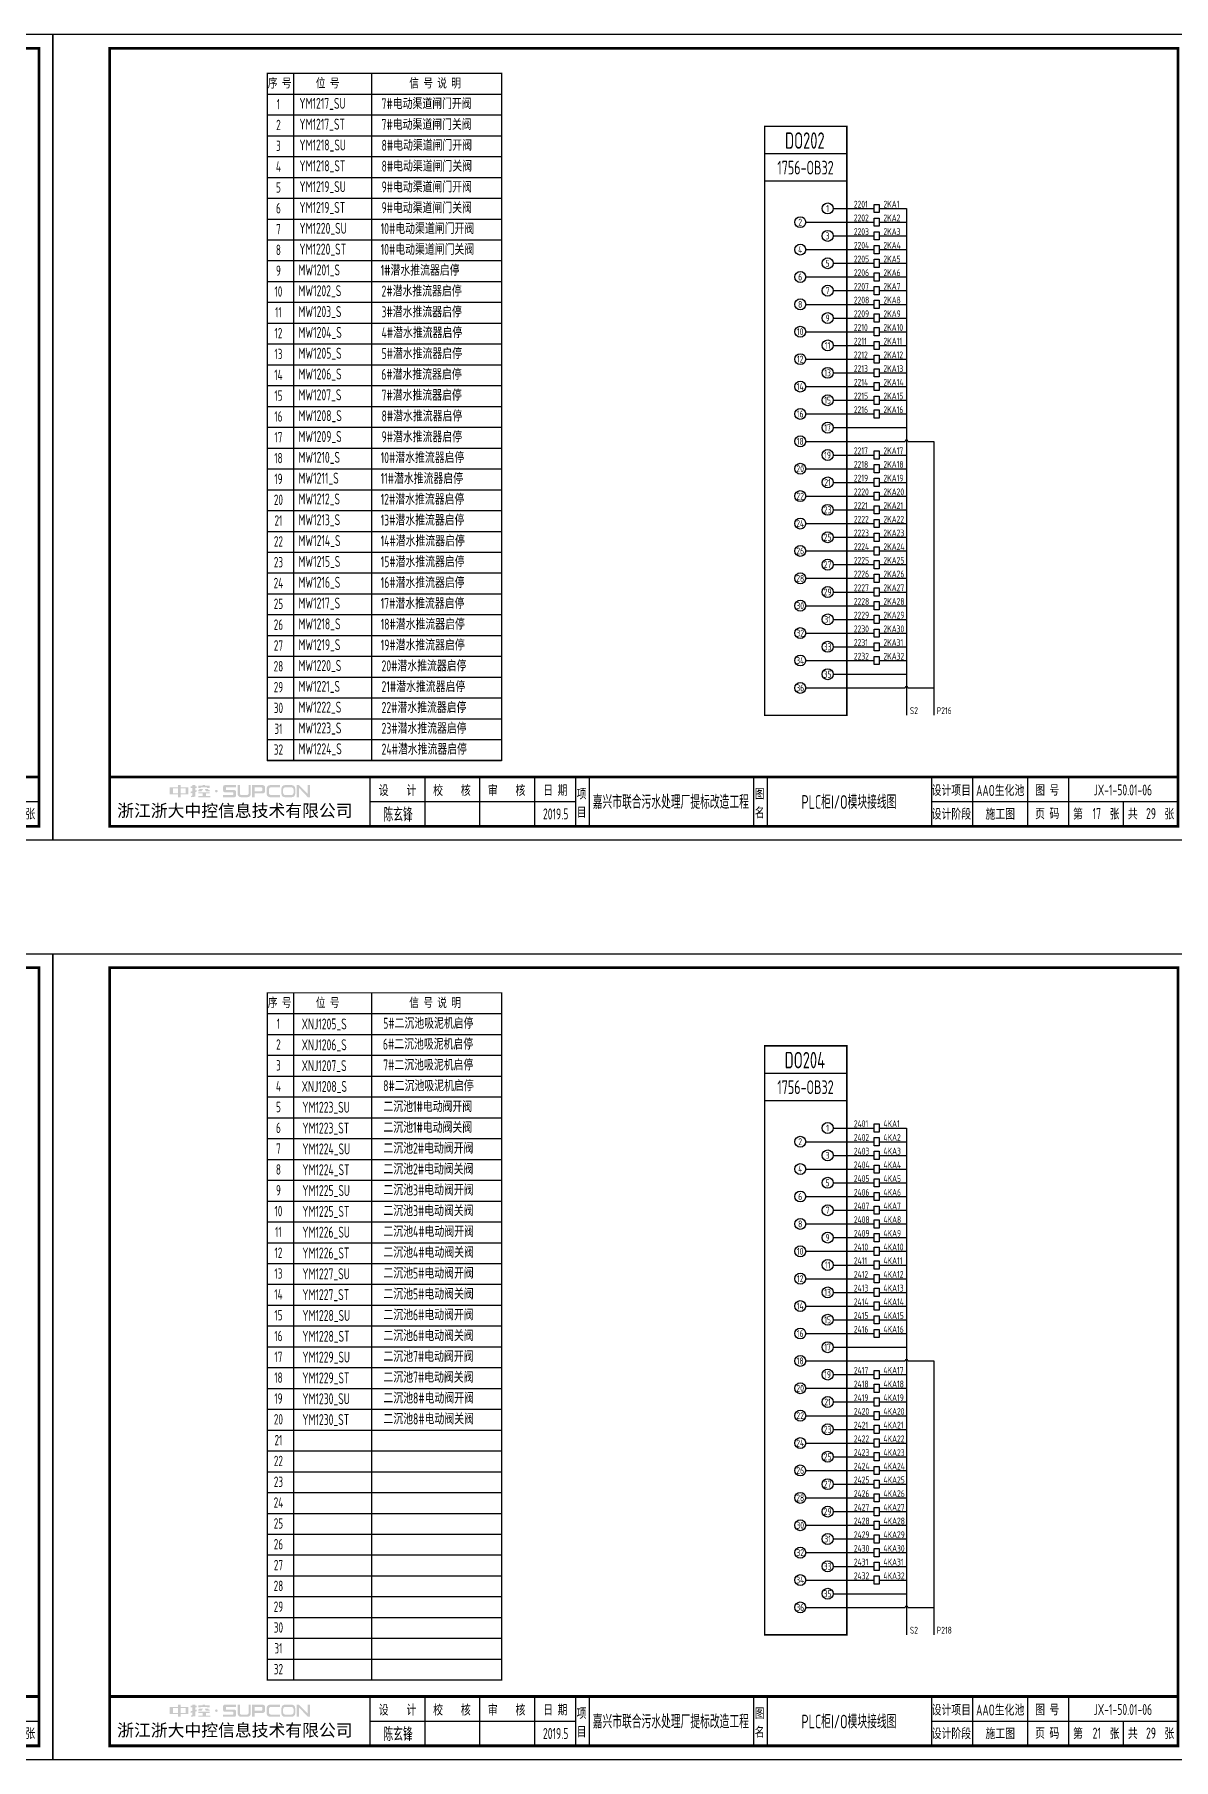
# Model space of a CAD drawing. Header units: millimetres. Extents: x 30557 to 235556, y -116603 to -73383.
# Drawn here: x 47122 to 51280, y -90377 to -84080 of the extents above; entities that cross this region are included whole.
import ezdxf
from ezdxf.enums import TextEntityAlignment as Align

# ---------------------------------------------------------------- set-up
doc = ezdxf.new("R2010")
doc.units = ezdxf.units.MM
doc.layers.add('1', color=3, linetype='Continuous')
doc.layers.add('_Drawing', color=7, linetype='Continuous', lineweight=25)
doc.styles.add('supcon', font='sceie.shx', dxfattribs={"width": 0.75, "height": 40, "bigfont": 'sceic.shx'})
doc.styles.add('Title', font='', dxfattribs={"height": 45})
doc.styles.get('Title').set_extended_font_data('SimHei')

# ---------------------------------------------------------------- blocks, each defined once
blk = doc.blocks.new('中控·SUPCON')
at = {"linetype": 'Continuous'}
h = blk.add_hatch(color=2, dxfattribs=at)
h.dxf.hatch_style = 1
h.paths.add_polyline_path([(34, 33), (20, 33), (20, 37), (15, 37), (15, 36), (15, 33), (0, 33), (0, 20), (13, 20), (15, 20), (15, 15), (20, 15), (20, 20), (22, 20), (34, 20)])
h.paths.add_polyline_path([(20, 30), (20, 31), (29, 31), (29, 22), (20, 22)], flags=16)
h.paths.add_polyline_path([(15, 30), (15, 22), (6, 22), (6, 31), (15, 31)], flags=16)
h.paths.add_polyline_path([(47, 32), (49, 32), (49, 35), (47, 35), (47, 37), (41, 37), (41, 35), (38, 35), (38, 32), (41, 32), (41, 25.8), (38, 25), (38, 22), (41, 22.8), (41, 18.3), (39, 17), (39, 15), (47, 16), (47, 24.5), (49, 25), (49, 28), (47, 27.5)])
h.paths.add_polyline_path([(61, 30), (55, 30), (52, 28), (52, 26), (58, 26)])
h.paths.add_polyline_path([(73, 28), (71, 28), (70, 30), (64, 30), (66, 26), (73, 26)])
h.paths.add_polyline_path([(73, 36), (64.6, 36), (64.6, 37), (60.4, 37), (60.4, 36), (52, 36), (52, 32), (56.8, 32), (56.8, 33.1), (68.2, 33.1), (68.2, 32), (73, 32)])
h.paths.add_polyline_path([(66, 22), (73, 22), (73, 24), (52, 24), (52, 22), (60, 22), (60, 17), (52, 17), (52, 15), (74, 15), (74, 17), (66, 17)])
h.paths.add_polyline_path([(82.7, 26.1, 1), (87.6, 26.1, 1)])
h.paths.add_polyline_path([(118, 28), (103.5, 28, -0.414214), (102.5, 29), (102.5, 32, -0.414214), (103.5, 33), (121, 33), (121, 37), (100.5, 37, 0.414214), (97.5, 34), (97.5, 27, 0.414214), (100.5, 24), (115, 24, -0.414214), (116, 23), (116, 20, -0.414214), (115, 19), (97.5, 19), (97.5, 15), (118, 15, 0.414214), (121, 18), (121, 25, 0.414214)])
h.paths.add_polyline_path([(128, 37), (124, 37), (124, 36), (124, 21, 0.414214), (130, 15), (142, 15, 0.414214), (148, 21), (148, 37), (144, 37), (144, 22, -0.414214), (141, 19), (131, 19, -0.414214), (128, 22)])
h.paths.add_polyline_path([(174, 26), (174, 33, 0.414214), (170, 37), (150, 37), (150, 36), (150, 15), (155, 15), (155, 22), (170, 22, 0.414214)])
h.paths.add_polyline_path([(167, 26), (155, 26), (155, 33), (167, 33, -0.414214), (169, 31), (169, 28, -0.414214)], flags=16)
h.paths.add_polyline_path([(201, 19), (185, 19, -0.414214), (181, 23), (181, 29, -0.414214), (185, 33), (201, 33), (201, 37), (183, 37, 0.414214), (177, 31), (177, 21, 0.414214), (183, 15), (201, 15)])
h.paths.add_polyline_path([(229, 21), (229, 31, 0.414214), (223, 37), (210, 37, 0.414214), (204, 31), (204, 21, 0.414214), (210, 15), (223, 15, 0.414214)])
h.paths.add_polyline_path([(207, 23), (207, 29, -0.414214), (211, 33), (222, 33, -0.414214), (226, 29), (226, 23, -0.414214), (222, 19), (211, 19, -0.414214)], flags=16)
h.paths.add_polyline_path([(236, 32.1), (252, 15), (256, 15), (256, 37), (252, 37), (252, 21), (236, 37), (232, 37), (232, 36), (232, 15), (236, 15)])
h = blk.add_hatch(color=2, dxfattribs=at)
h.dxf.hatch_style = 1
h.paths.add_polyline_path([(34, 33), (20, 33), (20, 37), (15, 37), (15, 36), (15, 33), (0, 33), (0, 20), (13, 20), (15, 20), (15, 15), (20, 15), (20, 20), (22, 20), (34, 20)])
h.paths.add_polyline_path([(20, 30), (20, 31), (29, 31), (29, 22), (20, 22)], flags=16)
h.paths.add_polyline_path([(15, 30), (15, 22), (6, 22), (6, 31), (15, 31)], flags=16)
h.paths.add_polyline_path([(47, 32), (49, 32), (49, 35), (47, 35), (47, 37), (41, 37), (41, 35), (38, 35), (38, 32), (41, 32), (41, 25.8), (38, 25), (38, 22), (41, 22.8), (41, 18.3), (39, 17), (39, 15), (47, 16), (47, 24.5), (49, 25), (49, 28), (47, 27.5)])
h.paths.add_polyline_path([(61, 30), (55, 30), (52, 28), (52, 26), (58, 26)])
h.paths.add_polyline_path([(73, 28), (71, 28), (70, 30), (64, 30), (66, 26), (73, 26)])
h.paths.add_polyline_path([(73, 36), (64.6, 36), (64.6, 37), (60.4, 37), (60.4, 36), (52, 36), (52, 32), (56.8, 32), (56.8, 33.1), (68.2, 33.1), (68.2, 32), (73, 32)])
h.paths.add_polyline_path([(66, 22), (73, 22), (73, 24), (52, 24), (52, 22), (60, 22), (60, 17), (52, 17), (52, 15), (74, 15), (74, 17), (66, 17)])
h.paths.add_polyline_path([(82.7, 26.1, 1), (87.6, 26.1, 1)])
h.paths.add_polyline_path([(118, 28), (103.5, 28, -0.414214), (102.5, 29), (102.5, 32, -0.414214), (103.5, 33), (121, 33), (121, 37), (100.5, 37, 0.414214), (97.5, 34), (97.5, 27, 0.414214), (100.5, 24), (115, 24, -0.414214), (116, 23), (116, 20, -0.414214), (115, 19), (97.5, 19), (97.5, 15), (118, 15, 0.414214), (121, 18), (121, 25, 0.414214)])
h.paths.add_polyline_path([(128, 37), (124, 37), (124, 36), (124, 21, 0.414214), (130, 15), (142, 15, 0.414214), (148, 21), (148, 37), (144, 37), (144, 22, -0.414214), (141, 19), (131, 19, -0.414214), (128, 22)])
h.paths.add_polyline_path([(174, 26), (174, 33, 0.414214), (170, 37), (150, 37), (150, 36), (150, 15), (155, 15), (155, 22), (170, 22, 0.414214)])
h.paths.add_polyline_path([(167, 26), (155, 26), (155, 33), (167, 33, -0.414214), (169, 31), (169, 28, -0.414214)], flags=16)
h.paths.add_polyline_path([(201, 19), (185, 19, -0.414214), (181, 23), (181, 29, -0.414214), (185, 33), (201, 33), (201, 37), (183, 37, 0.414214), (177, 31), (177, 21, 0.414214), (183, 15), (201, 15)])
h.paths.add_polyline_path([(229, 21), (229, 31, 0.414214), (223, 37), (210, 37, 0.414214), (204, 31), (204, 21, 0.414214), (210, 15), (223, 15, 0.414214)])
h.paths.add_polyline_path([(207, 23), (207, 29, -0.414214), (211, 33), (222, 33, -0.414214), (226, 29), (226, 23, -0.414214), (222, 19), (211, 19, -0.414214)], flags=16)
h.paths.add_polyline_path([(236, 32.1), (252, 15), (256, 15), (256, 37), (252, 37), (252, 21), (236, 37), (232, 37), (232, 36), (232, 15), (236, 15)])
h = blk.add_hatch(color=2, dxfattribs=at)
h.dxf.hatch_style = 1
h.paths.add_polyline_path([(34, 33), (20, 33), (20, 37), (15, 37), (15, 36), (15, 33), (0, 33), (0, 20), (13, 20), (15, 20), (15, 15), (20, 15), (20, 20), (22, 20), (34, 20)])
h.paths.add_polyline_path([(20, 30), (20, 31), (29, 31), (29, 22), (20, 22)], flags=16)
h.paths.add_polyline_path([(15, 30), (15, 22), (6, 22), (6, 31), (15, 31)], flags=16)
h.paths.add_polyline_path([(47, 32), (49, 32), (49, 35), (47, 35), (47, 37), (41, 37), (41, 35), (38, 35), (38, 32), (41, 32), (41, 25.8), (38, 25), (38, 22), (41, 22.8), (41, 18.3), (39, 17), (39, 15), (47, 16), (47, 24.5), (49, 25), (49, 28), (47, 27.5)])
h.paths.add_polyline_path([(61, 30), (55, 30), (52, 28), (52, 26), (58, 26)])
h.paths.add_polyline_path([(73, 28), (71, 28), (70, 30), (64, 30), (66, 26), (73, 26)])
h.paths.add_polyline_path([(73, 36), (64.6, 36), (64.6, 37), (60.4, 37), (60.4, 36), (52, 36), (52, 32), (56.8, 32), (56.8, 33.1), (68.2, 33.1), (68.2, 32), (73, 32)])
h.paths.add_polyline_path([(66, 22), (73, 22), (73, 24), (52, 24), (52, 22), (60, 22), (60, 17), (52, 17), (52, 15), (74, 15), (74, 17), (66, 17)])
h.paths.add_polyline_path([(82.7, 26.1, 1), (87.6, 26.1, 1)])
h.paths.add_polyline_path([(118, 28), (103.5, 28, -0.414214), (102.5, 29), (102.5, 32, -0.414214), (103.5, 33), (121, 33), (121, 37), (100.5, 37, 0.414214), (97.5, 34), (97.5, 27, 0.414214), (100.5, 24), (115, 24, -0.414214), (116, 23), (116, 20, -0.414214), (115, 19), (97.5, 19), (97.5, 15), (118, 15, 0.414214), (121, 18), (121, 25, 0.414214)])
h.paths.add_polyline_path([(128, 37), (124, 37), (124, 36), (124, 21, 0.414214), (130, 15), (142, 15, 0.414214), (148, 21), (148, 37), (144, 37), (144, 22, -0.414214), (141, 19), (131, 19, -0.414214), (128, 22)])
h.paths.add_polyline_path([(174, 26), (174, 33, 0.414214), (170, 37), (150, 37), (150, 36), (150, 15), (155, 15), (155, 22), (170, 22, 0.414214)])
h.paths.add_polyline_path([(167, 26), (155, 26), (155, 33), (167, 33, -0.414214), (169, 31), (169, 28, -0.414214)], flags=16)
h.paths.add_polyline_path([(201, 19), (185, 19, -0.414214), (181, 23), (181, 29, -0.414214), (185, 33), (201, 33), (201, 37), (183, 37, 0.414214), (177, 31), (177, 21, 0.414214), (183, 15), (201, 15)])
h.paths.add_polyline_path([(229, 21), (229, 31, 0.414214), (223, 37), (210, 37, 0.414214), (204, 31), (204, 21, 0.414214), (210, 15), (223, 15, 0.414214)])
h.paths.add_polyline_path([(207, 23), (207, 29, -0.414214), (211, 33), (222, 33, -0.414214), (226, 29), (226, 23, -0.414214), (222, 19), (211, 19, -0.414214)], flags=16)
h.paths.add_polyline_path([(236, 32.1), (252, 15), (256, 15), (256, 37), (252, 37), (252, 21), (236, 37), (232, 37), (232, 36), (232, 15), (236, 15)])
h = blk.add_hatch(color=2, dxfattribs=at)
h.dxf.hatch_style = 1
h.paths.add_polyline_path([(34, 33), (20, 33), (20, 37), (15, 37), (15, 36), (15, 33), (0, 33), (0, 20), (13, 20), (15, 20), (15, 15), (20, 15), (20, 20), (22, 20), (34, 20)])
h.paths.add_polyline_path([(20, 30), (20, 31), (29, 31), (29, 22), (20, 22)], flags=16)
h.paths.add_polyline_path([(15, 30), (15, 22), (6, 22), (6, 31), (15, 31)], flags=16)
h.paths.add_polyline_path([(47, 32), (49, 32), (49, 35), (47, 35), (47, 37), (41, 37), (41, 35), (38, 35), (38, 32), (41, 32), (41, 25.8), (38, 25), (38, 22), (41, 22.8), (41, 18.3), (39, 17), (39, 15), (47, 16), (47, 24.5), (49, 25), (49, 28), (47, 27.5)])
h.paths.add_polyline_path([(61, 30), (55, 30), (52, 28), (52, 26), (58, 26)])
h.paths.add_polyline_path([(73, 28), (71, 28), (70, 30), (64, 30), (66, 26), (73, 26)])
h.paths.add_polyline_path([(73, 36), (64.6, 36), (64.6, 37), (60.4, 37), (60.4, 36), (52, 36), (52, 32), (56.8, 32), (56.8, 33.1), (68.2, 33.1), (68.2, 32), (73, 32)])
h.paths.add_polyline_path([(66, 22), (73, 22), (73, 24), (52, 24), (52, 22), (60, 22), (60, 17), (52, 17), (52, 15), (74, 15), (74, 17), (66, 17)])
h.paths.add_polyline_path([(82.7, 26.1, 1), (87.6, 26.1, 1)])
h.paths.add_polyline_path([(118, 28), (103.5, 28, -0.414214), (102.5, 29), (102.5, 32, -0.414214), (103.5, 33), (121, 33), (121, 37), (100.5, 37, 0.414214), (97.5, 34), (97.5, 27, 0.414214), (100.5, 24), (115, 24, -0.414214), (116, 23), (116, 20, -0.414214), (115, 19), (97.5, 19), (97.5, 15), (118, 15, 0.414214), (121, 18), (121, 25, 0.414214)])
h.paths.add_polyline_path([(128, 37), (124, 37), (124, 36), (124, 21, 0.414214), (130, 15), (142, 15, 0.414214), (148, 21), (148, 37), (144, 37), (144, 22, -0.414214), (141, 19), (131, 19, -0.414214), (128, 22)])
h.paths.add_polyline_path([(174, 26), (174, 33, 0.414214), (170, 37), (150, 37), (150, 36), (150, 15), (155, 15), (155, 22), (170, 22, 0.414214)])
h.paths.add_polyline_path([(167, 26), (155, 26), (155, 33), (167, 33, -0.414214), (169, 31), (169, 28, -0.414214)], flags=16)
h.paths.add_polyline_path([(201, 19), (185, 19, -0.414214), (181, 23), (181, 29, -0.414214), (185, 33), (201, 33), (201, 37), (183, 37, 0.414214), (177, 31), (177, 21, 0.414214), (183, 15), (201, 15)])
h.paths.add_polyline_path([(229, 21), (229, 31, 0.414214), (223, 37), (210, 37, 0.414214), (204, 31), (204, 21, 0.414214), (210, 15), (223, 15, 0.414214)])
h.paths.add_polyline_path([(207, 23), (207, 29, -0.414214), (211, 33), (222, 33, -0.414214), (226, 29), (226, 23, -0.414214), (222, 19), (211, 19, -0.414214)], flags=16)
h.paths.add_polyline_path([(236, 32.1), (252, 15), (256, 15), (256, 37), (252, 37), (252, 21), (236, 37), (232, 37), (232, 36), (232, 15), (236, 15)])
h = blk.add_hatch(color=2, dxfattribs=at)
h.dxf.hatch_style = 1
h.paths.add_polyline_path([(34, 33), (20, 33), (20, 37), (15, 37), (15, 36), (15, 33), (0, 33), (0, 20), (13, 20), (15, 20), (15, 15), (20, 15), (20, 20), (22, 20), (34, 20)])
h.paths.add_polyline_path([(20, 30), (20, 31), (29, 31), (29, 22), (20, 22)], flags=16)
h.paths.add_polyline_path([(15, 30), (15, 22), (6, 22), (6, 31), (15, 31)], flags=16)
h.paths.add_polyline_path([(47, 32), (49, 32), (49, 35), (47, 35), (47, 37), (41, 37), (41, 35), (38, 35), (38, 32), (41, 32), (41, 25.8), (38, 25), (38, 22), (41, 22.8), (41, 18.3), (39, 17), (39, 15), (47, 16), (47, 24.5), (49, 25), (49, 28), (47, 27.5)])
h.paths.add_polyline_path([(61, 30), (55, 30), (52, 28), (52, 26), (58, 26)])
h.paths.add_polyline_path([(73, 28), (71, 28), (70, 30), (64, 30), (66, 26), (73, 26)])
h.paths.add_polyline_path([(73, 36), (64.6, 36), (64.6, 37), (60.4, 37), (60.4, 36), (52, 36), (52, 32), (56.8, 32), (56.8, 33.1), (68.2, 33.1), (68.2, 32), (73, 32)])
h.paths.add_polyline_path([(66, 22), (73, 22), (73, 24), (52, 24), (52, 22), (60, 22), (60, 17), (52, 17), (52, 15), (74, 15), (74, 17), (66, 17)])
h.paths.add_polyline_path([(82.7, 26.1, 1), (87.6, 26.1, 1)])
h.paths.add_polyline_path([(118, 28), (103.5, 28, -0.414214), (102.5, 29), (102.5, 32, -0.414214), (103.5, 33), (121, 33), (121, 37), (100.5, 37, 0.414214), (97.5, 34), (97.5, 27, 0.414214), (100.5, 24), (115, 24, -0.414214), (116, 23), (116, 20, -0.414214), (115, 19), (97.5, 19), (97.5, 15), (118, 15, 0.414214), (121, 18), (121, 25, 0.414214)])
h.paths.add_polyline_path([(128, 37), (124, 37), (124, 36), (124, 21, 0.414214), (130, 15), (142, 15, 0.414214), (148, 21), (148, 37), (144, 37), (144, 22, -0.414214), (141, 19), (131, 19, -0.414214), (128, 22)])
h.paths.add_polyline_path([(174, 26), (174, 33, 0.414214), (170, 37), (150, 37), (150, 36), (150, 15), (155, 15), (155, 22), (170, 22, 0.414214)])
h.paths.add_polyline_path([(167, 26), (155, 26), (155, 33), (167, 33, -0.414214), (169, 31), (169, 28, -0.414214)], flags=16)
h.paths.add_polyline_path([(201, 19), (185, 19, -0.414214), (181, 23), (181, 29, -0.414214), (185, 33), (201, 33), (201, 37), (183, 37, 0.414214), (177, 31), (177, 21, 0.414214), (183, 15), (201, 15)])
h.paths.add_polyline_path([(229, 21), (229, 31, 0.414214), (223, 37), (210, 37, 0.414214), (204, 31), (204, 21, 0.414214), (210, 15), (223, 15, 0.414214)])
h.paths.add_polyline_path([(207, 23), (207, 29, -0.414214), (211, 33), (222, 33, -0.414214), (226, 29), (226, 23, -0.414214), (222, 19), (211, 19, -0.414214)], flags=16)
h.paths.add_polyline_path([(236, 32.1), (252, 15), (256, 15), (256, 37), (252, 37), (252, 21), (236, 37), (232, 37), (232, 36), (232, 15), (236, 15)])
h = blk.add_hatch(color=2, dxfattribs=at)
h.dxf.hatch_style = 1
h.paths.add_polyline_path([(34, 33), (20, 33), (20, 37), (15, 37), (15, 36), (15, 33), (0, 33), (0, 20), (13, 20), (15, 20), (15, 15), (20, 15), (20, 20), (22, 20), (34, 20)])
h.paths.add_polyline_path([(20, 30), (20, 31), (29, 31), (29, 22), (20, 22)], flags=16)
h.paths.add_polyline_path([(15, 30), (15, 22), (6, 22), (6, 31), (15, 31)], flags=16)
h.paths.add_polyline_path([(47, 32), (49, 32), (49, 35), (47, 35), (47, 37), (41, 37), (41, 35), (38, 35), (38, 32), (41, 32), (41, 25.8), (38, 25), (38, 22), (41, 22.8), (41, 18.3), (39, 17), (39, 15), (47, 16), (47, 24.5), (49, 25), (49, 28), (47, 27.5)])
h.paths.add_polyline_path([(61, 30), (55, 30), (52, 28), (52, 26), (58, 26)])
h.paths.add_polyline_path([(73, 28), (71, 28), (70, 30), (64, 30), (66, 26), (73, 26)])
h.paths.add_polyline_path([(73, 36), (64.6, 36), (64.6, 37), (60.4, 37), (60.4, 36), (52, 36), (52, 32), (56.8, 32), (56.8, 33.1), (68.2, 33.1), (68.2, 32), (73, 32)])
h.paths.add_polyline_path([(66, 22), (73, 22), (73, 24), (52, 24), (52, 22), (60, 22), (60, 17), (52, 17), (52, 15), (74, 15), (74, 17), (66, 17)])
h.paths.add_polyline_path([(82.7, 26.1, 1), (87.6, 26.1, 1)])
h.paths.add_polyline_path([(118, 28), (103.5, 28, -0.414214), (102.5, 29), (102.5, 32, -0.414214), (103.5, 33), (121, 33), (121, 37), (100.5, 37, 0.414214), (97.5, 34), (97.5, 27, 0.414214), (100.5, 24), (115, 24, -0.414214), (116, 23), (116, 20, -0.414214), (115, 19), (97.5, 19), (97.5, 15), (118, 15, 0.414214), (121, 18), (121, 25, 0.414214)])
h.paths.add_polyline_path([(128, 37), (124, 37), (124, 36), (124, 21, 0.414214), (130, 15), (142, 15, 0.414214), (148, 21), (148, 37), (144, 37), (144, 22, -0.414214), (141, 19), (131, 19, -0.414214), (128, 22)])
h.paths.add_polyline_path([(174, 26), (174, 33, 0.414214), (170, 37), (150, 37), (150, 36), (150, 15), (155, 15), (155, 22), (170, 22, 0.414214)])
h.paths.add_polyline_path([(167, 26), (155, 26), (155, 33), (167, 33, -0.414214), (169, 31), (169, 28, -0.414214)], flags=16)
h.paths.add_polyline_path([(201, 19), (185, 19, -0.414214), (181, 23), (181, 29, -0.414214), (185, 33), (201, 33), (201, 37), (183, 37, 0.414214), (177, 31), (177, 21, 0.414214), (183, 15), (201, 15)])
h.paths.add_polyline_path([(229, 21), (229, 31, 0.414214), (223, 37), (210, 37, 0.414214), (204, 31), (204, 21, 0.414214), (210, 15), (223, 15, 0.414214)])
h.paths.add_polyline_path([(207, 23), (207, 29, -0.414214), (211, 33), (222, 33, -0.414214), (226, 29), (226, 23, -0.414214), (222, 19), (211, 19, -0.414214)], flags=16)
h.paths.add_polyline_path([(236, 32.1), (252, 15), (256, 15), (256, 37), (252, 37), (252, 21), (236, 37), (232, 37), (232, 36), (232, 15), (236, 15)])
blk = doc.blocks.new('supcon图框')
at = {"linetype": 'Continuous'}
for p, q in [((6145.7, 4361.7), (1987.7, 4361.7)), ((1987.7, 4361.7), (1987.7, 1421.7)), ((6145.7, 1421.7), (6145.7, 4361.7)), ((1987.7, 1421.7), (6145.7, 1421.7))]:
    blk.add_line(p, q, dxfattribs=at)
for p, q in [((3145.7, 1651.7), (3145.7, 1471.7)), ((3345.7, 1651.7), (3345.7, 1471.7)), ((3545.7, 1651.7), (3545.7, 1471.7)), ((3745.7, 1651.7), (3745.7, 1471.7)), ((3895.7, 1651.7), (3895.7, 1471.7)), ((3945.7, 1651.7), (3945.7, 1471.7)), ((4545.7, 1651.7), (4545.7, 1471.7)), ((4595.7, 1651.7), (4595.7, 1471.7)), ((5195.7, 1651.7), (5195.7, 1471.7)), ((5345.7, 1651.7), (5345.7, 1471.7)), ((5545.7, 1651.7), (5545.7, 1471.7)), ((5695.7, 1651.7), (5695.7, 1471.7)), ((3145.7, 1561.7), (3895.7, 1561.7)), ((5195.7, 1561.7), (6095.7, 1561.7)), ((5895.7, 1561.7), (5895.7, 1471.7))]:
    blk.add_line(p, q)
at = {"linetype": 'Continuous', "const_width": 10}
blk.add_lwpolyline([(2195.7, 4311.7), (6095.7, 4311.7), (6095.7, 1471.7), (2195.7, 1471.7)], close=True, dxfattribs=at)
blk.add_lwpolyline([(2195.7, 1651.7), (6095.7, 1651.7)], dxfattribs=at)
at = {"linetype": 'Continuous', "xscale": 2, "yscale": 2, "zscale": 2}
blk.add_blockref('中控·SUPCON', (2414.6, 1547.7), dxfattribs=at)
at = {"style": 'supcon', "width": 0.75}
for s, p in [('设    计', (3246.2, 1604.2)), ('校    核', (3444.8, 1604.2)), ('审    核', (3644.5, 1604.2)), ('日 期', (3822.5, 1604.2)), ('项', (3918.2, 1590.7)), ('图', (4568.2, 1590.7)), ('设计项目', (5268, 1604.2)), ('图 号', (5618, 1604.2)), ('目', (3918.2, 1522.9)), ('名', (4568.2, 1522.9)), ('设计阶段', (5268, 1518.1)), ('施工图', (5446.5, 1518.1)), ('页 码', (5618, 1518.1)), ('第      张', (5797, 1518.1)), ('共      张', (5997, 1518.1))]:
    blk.add_text(s, height=40, dxfattribs=at).set_placement(p, align=Align.MIDDLE)
at = {"style": 'Title'}
blk.add_text('浙江浙大中控信息技术有限公司', height=45, dxfattribs=at).set_placement((2222.8, 1506.2))
blk = doc.blocks.new('1756-OB32')
at = {"linetype": 'Continuous'}
for p, q in [((13608.2, 29219.5), (13858.2, 29219.5)), ((13708.2, 29269.5), (13858.2, 29269.5)), ((13708.2, 29169.5), (13858.2, 29169.5)), ((13608.2, 29119.5), (13858.2, 29119.5)), ((13708.2, 29069.5), (13858.2, 29069.5)), ((13608.2, 29019.5), (13858.2, 29019.5)), ((13708.2, 28969.5), (13858.2, 28969.5)), ((13608.2, 28919.5), (13858.2, 28919.5)), ((13708.2, 28869.5), (13858.2, 28869.5)), ((13608.2, 28819.5), (13858.2, 28819.5)), ((13608.2, 28719.5), (13858.2, 28719.5)), ((13708.2, 28769.5), (13858.2, 28769.5)), ((13708.2, 28669.5), (13858.2, 28669.5)), ((13608.2, 28619.5), (13858.2, 28619.5)), ((13708.2, 28569.5), (13858.2, 28569.5)), ((13608.2, 28519.5), (13858.2, 28519.5)), ((13708.2, 28369.5), (13858.2, 28369.5)), ((13608.2, 28319.5), (13858.2, 28319.5)), ((13608.2, 28219.5), (13858.2, 28219.5)), ((13708.2, 28269.5), (13858.2, 28269.5)), ((13708.2, 28169.5), (13858.2, 28169.5)), ((13608.2, 28119.5), (13858.2, 28119.5)), ((13708.2, 28069.5), (13858.2, 28069.5)), ((13608.2, 28019.5), (13858.2, 28019.5)), ((13708.2, 27969.5), (13858.2, 27969.5)), ((13608.2, 27919.5), (13858.2, 27919.5)), ((13708.2, 27869.5), (13858.2, 27869.5)), ((13608.2, 27819.5), (13858.2, 27819.5)), ((13708.2, 27769.5), (13858.2, 27769.5)), ((13608.2, 27719.5), (13858.2, 27719.5)), ((13708.2, 27669.5), (13858.2, 27669.5)), ((13608.2, 27619.5), (13858.2, 27619.5))]:
    blk.add_line(p, q, dxfattribs=at)
at = {"color": 5, "linetype": 'Continuous'}
for p, q in [((13876.2, 29269.5), (13976.2, 29269.5)), ((13876.2, 29219.5), (13976.2, 29219.5)), ((13976.2, 29269.5), (13976.2, 27419.5)), ((13876.2, 29169.5), (13976.2, 29169.5)), ((13876.2, 29119.5), (13976.2, 29119.5)), ((13876.2, 29069.5), (13976.2, 29069.5)), ((13876.2, 29019.5), (13976.2, 29019.5)), ((13876.2, 28969.5), (13976.2, 28969.5)), ((13876.2, 28919.5), (13976.2, 28919.5)), ((13876.2, 28869.5), (13976.2, 28869.5)), ((13876.2, 28819.5), (13976.2, 28819.5)), ((13876.2, 28769.5), (13976.2, 28769.5)), ((13876.2, 28719.5), (13976.2, 28719.5)), ((13876.2, 28669.5), (13976.2, 28669.5)), ((13876.2, 28619.5), (13976.2, 28619.5)), ((13876.2, 28569.5), (13976.2, 28569.5)), ((13708.2, 28469.5), (13976.2, 28469.5)), ((13876.2, 28519.5), (13976.2, 28519.5)), ((13876.2, 28369.5), (13976.2, 28369.5)), ((13876.2, 28319.5), (13976.2, 28319.5)), ((13876.2, 28269.5), (13976.2, 28269.5)), ((13876.2, 28219.5), (13976.2, 28219.5)), ((13876.2, 28169.5), (13976.2, 28169.5)), ((13876.2, 28119.5), (13976.2, 28119.5)), ((13876.2, 28069.5), (13976.2, 28069.5)), ((13876.2, 28019.5), (13976.2, 28019.5)), ((13876.2, 27969.5), (13976.2, 27969.5)), ((13876.2, 27919.5), (13976.2, 27919.5)), ((13876.2, 27869.5), (13976.2, 27869.5)), ((13876.2, 27819.5), (13976.2, 27819.5)), ((13876.2, 27769.5), (13976.2, 27769.5)), ((13876.2, 27719.5), (13976.2, 27719.5)), ((13876.2, 27669.5), (13976.2, 27669.5)), ((13876.2, 27619.5), (13976.2, 27619.5)), ((13708.2, 27569.5), (13976.2, 27569.5))]:
    blk.add_line(p, q, dxfattribs=at)
at = {"color": 37, "linetype": 'Continuous'}
for p, q in [((13981.2, 28419.5), (14076.2, 28419.5)), ((14076.2, 28419.5), (14076.2, 27419.5)), ((13608.2, 27519.5), (13971.2, 27519.5)), ((13981.2, 27519.5), (14076.2, 27519.5))]:
    blk.add_line(p, q, dxfattribs=at)
at = {"linetype": 'Continuous', "const_width": 5}
blk.add_lwpolyline([(13458.2, 29569.5), (13758.2, 29569.5), (13758.2, 27419.5), (13458.2, 27419.5)], close=True, dxfattribs=at)
for points in [[(13458.2, 29469.5), (13758.2, 29469.5)], [(13458.2, 29369.5), (13758.2, 29369.5)]]:
    blk.add_lwpolyline(points, dxfattribs=at)
at = {"linetype": 'Continuous'}
for points in [[(13858.2, 29284.5), (13876.2, 29284.5), (13876.2, 29254.5), (13858.2, 29254.5)], [(13858.2, 29234.5), (13876.2, 29234.5), (13876.2, 29204.5), (13858.2, 29204.5)], [(13858.2, 29184.5), (13876.2, 29184.5), (13876.2, 29154.5), (13858.2, 29154.5)], [(13858.2, 29134.5), (13876.2, 29134.5), (13876.2, 29104.5), (13858.2, 29104.5)], [(13858.2, 29084.5), (13876.2, 29084.5), (13876.2, 29054.5), (13858.2, 29054.5)], [(13858.2, 29034.5), (13876.2, 29034.5), (13876.2, 29004.5), (13858.2, 29004.5)], [(13858.2, 28984.5), (13876.2, 28984.5), (13876.2, 28954.5), (13858.2, 28954.5)], [(13858.2, 28934.5), (13876.2, 28934.5), (13876.2, 28904.5), (13858.2, 28904.5)], [(13858.2, 28884.5), (13876.2, 28884.5), (13876.2, 28854.5), (13858.2, 28854.5)], [(13858.2, 28834.5), (13876.2, 28834.5), (13876.2, 28804.5), (13858.2, 28804.5)], [(13858.2, 28784.5), (13876.2, 28784.5), (13876.2, 28754.5), (13858.2, 28754.5)], [(13858.2, 28734.5), (13876.2, 28734.5), (13876.2, 28704.5), (13858.2, 28704.5)], [(13858.2, 28684.5), (13876.2, 28684.5), (13876.2, 28654.5), (13858.2, 28654.5)], [(13858.2, 28634.5), (13876.2, 28634.5), (13876.2, 28604.5), (13858.2, 28604.5)], [(13858.2, 28584.5), (13876.2, 28584.5), (13876.2, 28554.5), (13858.2, 28554.5)], [(13858.2, 28534.5), (13876.2, 28534.5), (13876.2, 28504.5), (13858.2, 28504.5)], [(13858.2, 28384.5), (13876.2, 28384.5), (13876.2, 28354.5), (13858.2, 28354.5)], [(13858.2, 28334.5), (13876.2, 28334.5), (13876.2, 28304.5), (13858.2, 28304.5)], [(13858.2, 28284.5), (13876.2, 28284.5), (13876.2, 28254.5), (13858.2, 28254.5)], [(13858.2, 28234.5), (13876.2, 28234.5), (13876.2, 28204.5), (13858.2, 28204.5)], [(13858.2, 28184.5), (13876.2, 28184.5), (13876.2, 28154.5), (13858.2, 28154.5)], [(13858.2, 28134.5), (13876.2, 28134.5), (13876.2, 28104.5), (13858.2, 28104.5)], [(13858.2, 28084.5), (13876.2, 28084.5), (13876.2, 28054.5), (13858.2, 28054.5)], [(13858.2, 28034.5), (13876.2, 28034.5), (13876.2, 28004.5), (13858.2, 28004.5)], [(13858.2, 27984.5), (13876.2, 27984.5), (13876.2, 27954.5), (13858.2, 27954.5)], [(13858.2, 27934.5), (13876.2, 27934.5), (13876.2, 27904.5), (13858.2, 27904.5)], [(13858.2, 27884.5), (13876.2, 27884.5), (13876.2, 27854.5), (13858.2, 27854.5)], [(13858.2, 27834.5), (13876.2, 27834.5), (13876.2, 27804.5), (13858.2, 27804.5)], [(13858.2, 27784.5), (13876.2, 27784.5), (13876.2, 27754.5), (13858.2, 27754.5)], [(13858.2, 27734.5), (13876.2, 27734.5), (13876.2, 27704.5), (13858.2, 27704.5)], [(13858.2, 27684.5), (13876.2, 27684.5), (13876.2, 27654.5), (13858.2, 27654.5)], [(13858.2, 27634.5), (13876.2, 27634.5), (13876.2, 27604.5), (13858.2, 27604.5)]]:
    blk.add_lwpolyline(points, close=True, dxfattribs=at)
at = {"lineweight": -3}
for centre in [(13688.2, 29269.5), (13588.2, 29219.5), (13688.2, 29169.5), (13588.2, 29119.5), (13588.2, 29019.5), (13688.2, 29069.5), (13688.2, 28969.5), (13588.2, 28919.5), (13588.2, 28819.5), (13688.2, 28869.5), (13688.2, 28769.5), (13588.2, 28719.5), (13688.2, 28669.5), (13588.2, 28619.5), (13688.2, 28569.5), (13588.2, 28519.5), (13688.2, 28469.5), (13588.2, 28419.5), (13588.2, 28319.5), (13688.2, 28369.5), (13688.2, 28269.5), (13588.2, 28219.5), (13688.2, 28169.5), (13588.2, 28119.5), (13688.2, 28069.5), (13588.2, 28019.5), (13688.2, 27969.5), (13588.2, 27919.5), (13588.2, 27819.5), (13688.2, 27869.5), (13688.2, 27769.5), (13588.2, 27719.5), (13688.2, 27669.5), (13588.2, 27619.5), (13688.2, 27569.5), (13588.2, 27519.5)]:
    blk.add_circle(centre, 20, dxfattribs=at)
at = {"color": 37, "linetype": 'Continuous'}
blk.add_arc((13976.2, 27519.5), 5, 0, 180, dxfattribs=at)
at = {"color": 7, "style": 'supcon', "width": 0.75}
blk.add_text('1756-OB32', height=50, dxfattribs=at).set_placement((13607.3, 29418.6), align=Align.MIDDLE)
at = {"style": 'supcon', "width": 0.75}
for s, p in [('1', (13687.9, 29269.5)), ('2', (13587.9, 29219.5)), ('3', (13687.9, 29169.5)), ('4', (13587.9, 29119.5)), ('6', (13587.9, 29019.5)), ('5', (13687.9, 29069.5)), ('7', (13687.9, 28969.5)), ('8', (13587.9, 28919.5)), ('9', (13687.9, 28869.5)), ('10', (13587.9, 28819.5)), ('11', (13687.9, 28769.5)), ('12', (13587.9, 28719.5)), ('13', (13687.9, 28669.5)), ('14', (13587.9, 28619.5)), ('16', (13587.9, 28519.5)), ('15', (13687.9, 28569.5)), ('17', (13687.9, 28469.5)), ('18', (13587.9, 28419.5)), ('19', (13687.9, 28369.5)), ('20', (13587.9, 28319.5)), ('21', (13687.9, 28269.5)), ('22', (13587.9, 28219.5)), ('23', (13687.9, 28169.5)), ('24', (13587.9, 28119.5)), ('26', (13587.9, 28019.5)), ('25', (13687.9, 28069.5)), ('27', (13687.9, 27969.5)), ('28', (13587.9, 27919.5)), ('30', (13587.9, 27819.5)), ('29', (13687.9, 27869.5)), ('31', (13687.9, 27769.5)), ('32', (13587.9, 27719.5)), ('33', (13687.9, 27669.5)), ('34', (13587.9, 27619.5)), ('35', (13687.9, 27569.5)), ('36', (13587.9, 27519.5))]:
    blk.add_text(s, height=25, dxfattribs=at).set_placement(p, align=Align.MIDDLE)

msp = doc.modelspace()

# ---------------------------------------------------------------- linework, layer by layer
at = {"lineweight": -3}
for p, q in [((48067.1, -84221.6), (48067.1, -84981.6)), ((48352.1, -84221.6), (48352.1, -84981.6)), ((47972.1, -84297.6), (48827.1, -84297.6)), ((47972.1, -84373.6), (48827.1, -84373.6)), ((47972.1, -84449.6), (48827.1, -84449.6)), ((47972.1, -84525.6), (48827.1, -84525.6)), ((47972.1, -84601.6), (48827.1, -84601.6)), ((47972.1, -84677.6), (48827.1, -84677.6)), ((47972.1, -84753.6), (48827.1, -84753.6)), ((47972.1, -84829.6), (48827.1, -84829.6)), ((47972.1, -84905.6), (48827.1, -84905.6)), ((47972.1, -84981.6), (48827.1, -84981.6)), ((48067.1, -84981.6), (48067.1, -86729.6)), ((48352.1, -84981.6), (48352.1, -86729.6)), ((47972.1, -85057.6), (48827.1, -85057.6)), ((47972.1, -85133.6), (48827.1, -85133.6)), ((47972.1, -85209.6), (48827.1, -85209.6)), ((47972.1, -85285.6), (48827.1, -85285.6)), ((47972.1, -85361.6), (48827.1, -85361.6)), ((47972.1, -85437.6), (48827.1, -85437.6)), ((47972.1, -85513.6), (48827.1, -85513.6)), ((47972.1, -85589.6), (48827.1, -85589.6)), ((47972.1, -85665.6), (48827.1, -85665.6)), ((47972.1, -85741.6), (48827.1, -85741.6)), ((47972.1, -85817.6), (48827.1, -85817.6)), ((47972.1, -85893.6), (48827.1, -85893.6)), ((47972.1, -85969.6), (48827.1, -85969.6)), ((47972.1, -86045.6), (48827.1, -86045.6)), ((47972.1, -86121.6), (48827.1, -86121.6)), ((47972.1, -86197.6), (48827.1, -86197.6)), ((47972.1, -86273.6), (48827.1, -86273.6)), ((47972.1, -86349.6), (48827.1, -86349.6)), ((47972.1, -86425.6), (48827.1, -86425.6)), ((47972.1, -86501.6), (48827.1, -86501.6)), ((47972.1, -86577.6), (48827.1, -86577.6)), ((47972.1, -86653.6), (48827.1, -86653.6)), ((47972.1, -86729.6), (48827.1, -86729.6)), ((48067.1, -87578.1), (48067.1, -88338.1)), ((48352.1, -87578.1), (48352.1, -88338.1)), ((47972.1, -87654.1), (48827.1, -87654.1)), ((47972.1, -87730.1), (48827.1, -87730.1)), ((47972.1, -87806.1), (48827.1, -87806.1)), ((47972.1, -87882.1), (48827.1, -87882.1)), ((47972.1, -87958.1), (48827.1, -87958.1)), ((47972.1, -88034.1), (48827.1, -88034.1)), ((47972.1, -88110.1), (48827.1, -88110.1)), ((47972.1, -88186.1), (48827.1, -88186.1)), ((47972.1, -88262.1), (48827.1, -88262.1)), ((47972.1, -88338.1), (48827.1, -88338.1)), ((48067.1, -88338.1), (48067.1, -90086.1)), ((48352.1, -88338.1), (48352.1, -90086.1)), ((47972.1, -88414.1), (48827.1, -88414.1)), ((47972.1, -88490.1), (48827.1, -88490.1)), ((47972.1, -88566.1), (48827.1, -88566.1)), ((47972.1, -88642.1), (48827.1, -88642.1)), ((47972.1, -88718.1), (48827.1, -88718.1)), ((47972.1, -88794.1), (48827.1, -88794.1)), ((47972.1, -88870.1), (48827.1, -88870.1)), ((47972.1, -88946.1), (48827.1, -88946.1)), ((47972.1, -89022.1), (48827.1, -89022.1)), ((47972.1, -89098.1), (48827.1, -89098.1)), ((47972.1, -89174.1), (48827.1, -89174.1)), ((47972.1, -89250.1), (48827.1, -89250.1)), ((47972.1, -89326.1), (48827.1, -89326.1)), ((47972.1, -89402.1), (48827.1, -89402.1)), ((47972.1, -89478.1), (48827.1, -89478.1)), ((47972.1, -89554.1), (48827.1, -89554.1)), ((47972.1, -89630.1), (48827.1, -89630.1)), ((47972.1, -89706.1), (48827.1, -89706.1)), ((47972.1, -89782.1), (48827.1, -89782.1)), ((47972.1, -89858.1), (48827.1, -89858.1)), ((47972.1, -89934.1), (48827.1, -89934.1)), ((47972.1, -90010.1), (48827.1, -90010.1)), ((47972.1, -90086.1), (48827.1, -90086.1))]:
    msp.add_line(p, q, dxfattribs=at)
at = {"color": 37, "linetype": 'Continuous'}
for p, q in [((49937.6, -85565.1), (50300.7, -85565.1)), ((49937.6, -88921.6), (50300.7, -88921.6))]:
    msp.add_line(p, q, dxfattribs=at)
at = {"lineweight": -3, "const_width": 4.75}
for points in [[(47972.1, -84221.6), (47972.1, -86729.6), (48827.1, -86729.6), (48827.1, -84221.6)], [(47972.1, -87578.1), (47972.1, -90086.1), (48827.1, -90086.1), (48827.1, -87578.1)]]:
    msp.add_lwpolyline(points, close=True, dxfattribs=at)
at = {"color": 37, "linetype": 'Continuous'}
for centre in [(50305.7, -85565.1), (50305.7, -88921.6)]:
    msp.add_arc(centre, 5, 0, 180, dxfattribs=at)

# ---------------------------------------------------------------- block references
for p in [(41043.2, -88441.8), (45201.2, -88441.8), (41043.2, -91798.3), (45201.2, -91798.3)]:
    msp.add_blockref('supcon图框', p)
at = {"color": 1}
for p in [(36329.5, -113984.6), (36329.5, -117341.1)]:
    msp.add_blockref('1756-OB32', p, dxfattribs=at)

# ---------------------------------------------------------------- texts
at = {"style": 'supcon', "width": 0.75}
for s, p in [('序 号', (48017.2, -84277.2)), ('位 号', (48192.3, -84277.2)), ('信 号 说 明', (48584.6, -84277.2)), ('1', (48012.7, -84353.2)), ('2', (48012.7, -84429.2)), ('3', (48012.7, -84505.2)), ('4', (48012.7, -84581.2)), ('5', (48012.7, -84657.2)), ('6', (48012.7, -84733.2)), ('7', (48012.7, -84809.2)), ('8', (48012.7, -84885.2)), ('9', (48012.7, -84961.2)), ('10', (48012.7, -85037.2)), ('11', (48012.7, -85113.2)), ('12', (48012.7, -85189.2)), ('13', (48012.7, -85265.2)), ('14', (48012.7, -85341.2)), ('15', (48012.7, -85417.2)), ('16', (48012.7, -85493.2)), ('17', (48012.7, -85569.2)), ('18', (48012.7, -85645.2)), ('19', (48012.7, -85721.2)), ('20', (48012.7, -85797.2)), ('21', (48012.7, -85873.2)), ('22', (48012.7, -85949.2)), ('23', (48012.7, -86025.2)), ('24', (48012.7, -86101.2)), ('25', (48012.7, -86177.2)), ('26', (48012.7, -86253.2)), ('27', (48012.7, -86329.2)), ('28', (48012.7, -86405.2)), ('29', (48012.7, -86481.2)), ('30', (48012.7, -86557.2)), ('31', (48012.7, -86633.2)), ('32', (48012.7, -86709.2)), ('序 号', (48017.2, -87633.8)), ('位 号', (48192.3, -87633.8)), ('信 号 说 明', (48584.6, -87633.8)), ('1', (48012.7, -87709.8)), ('2', (48012.7, -87785.8)), ('3', (48012.7, -87861.8)), ('4', (48012.7, -87937.8)), ('5', (48012.7, -88013.8)), ('6', (48012.7, -88089.8)), ('7', (48012.7, -88165.8)), ('8', (48012.7, -88241.8)), ('9', (48012.7, -88317.8)), ('10', (48012.7, -88393.8)), ('11', (48012.7, -88469.8)), ('12', (48012.7, -88545.8)), ('13', (48012.7, -88621.8)), ('14', (48012.7, -88697.8)), ('15', (48012.7, -88773.8)), ('16', (48012.7, -88849.8)), ('17', (48012.7, -88925.8)), ('18', (48012.7, -89001.8)), ('19', (48012.7, -89077.8)), ('20', (48012.7, -89153.8)), ('21', (48012.7, -89229.8)), ('22', (48012.7, -89305.8)), ('23', (48012.7, -89381.8)), ('24', (48012.7, -89457.8)), ('25', (48012.7, -89533.8)), ('26', (48012.7, -89609.8)), ('27', (48012.7, -89685.8)), ('28', (48012.7, -89761.8)), ('29', (48012.7, -89837.8)), ('30', (48012.7, -89913.8)), ('31', (48012.7, -89989.8)), ('32', (48012.7, -90065.8))]:
    msp.add_text(s, height=38, dxfattribs=at).set_placement(p, align=Align.CENTER)
at = {"linetype": 'Continuous', "style": 'supcon', "width": 0.75}
for s, p in [('7#电动渠道闸门开阀', (48389.2, -84352.5)), ('YM1217_SU', (48089.1, -84351.4)), ('YM1217_ST', (48089.1, -84427.4)), ('7#电动渠道闸门关阀', (48389.2, -84428.5)), ('YM1218_SU', (48089.1, -84503.4)), ('8#电动渠道闸门开阀', (48389.2, -84504.5)), ('YM1218_ST', (48089.1, -84579.4)), ('8#电动渠道闸门关阀', (48389.2, -84580.5)), ('YM1219_SU', (48089.1, -84655.4)), ('9#电动渠道闸门开阀', (48389.2, -84656.5)), ('9#电动渠道闸门关阀', (48389.2, -84732.5)), ('YM1219_ST', (48089.1, -84731.4)), ('YM1220_SU', (48089.1, -84807.4)), ('10#电动渠道闸门开阀', (48386, -84808.5)), ('YM1220_ST', (48089.1, -84883.4)), ('10#电动渠道闸门关阀', (48386, -84884.5)), ('MW1201_S', (48085.9, -84959.4)), ('1#潜水推流器启停', (48386, -84960.5)), ('MW1202_S', (48085.9, -85035.4)), ('2#潜水推流器启停', (48389.2, -85036.5)), ('MW1203_S', (48085.9, -85111.4)), ('3#潜水推流器启停', (48389.2, -85112.5)), ('MW1204_S', (48085.9, -85187.4)), ('4#潜水推流器启停', (48389.2, -85188.5)), ('MW1205_S', (48085.9, -85263.4)), ('5#潜水推流器启停', (48389.2, -85264.5)), ('MW1206_S', (48085.9, -85339.4)), ('6#潜水推流器启停', (48388.2, -85340.5)), ('MW1207_S', (48085.9, -85415.4)), ('7#潜水推流器启停', (48389.2, -85416.5)), ('MW1208_S', (48085.9, -85491.4)), ('8#潜水推流器启停', (48389.2, -85492.5)), ('MW1209_S', (48085.9, -85567.4)), ('9#潜水推流器启停', (48389.2, -85568.5)), ('MW1210_S', (48085.9, -85643.4)), ('10#潜水推流器启停', (48386, -85644.5)), ('MW1211_S', (48085.9, -85719.4)), ('11#潜水推流器启停', (48386, -85720.5)), ('MW1212_S', (48085.9, -85795.4)), ('12#潜水推流器启停', (48386, -85796.5)), ('MW1213_S', (48085.9, -85871.4)), ('13#潜水推流器启停', (48386, -85872.5)), ('MW1214_S', (48085.9, -85947.4)), ('14#潜水推流器启停', (48386, -85948.5)), ('MW1215_S', (48085.9, -86023.4)), ('15#潜水推流器启停', (48386, -86024.5)), ('MW1216_S', (48085.9, -86099.4)), ('16#潜水推流器启停', (48386, -86100.5)), ('MW1217_S', (48085.9, -86175.4)), ('17#潜水推流器启停', (48386, -86176.5)), ('MW1218_S', (48085.9, -86251.4)), ('18#潜水推流器启停', (48386, -86252.5)), ('MW1219_S', (48085.9, -86327.4)), ('19#潜水推流器启停', (48386, -86328.5)), ('MW1220_S', (48085.9, -86403.4)), ('20#潜水推流器启停', (48389.2, -86404.5)), ('MW1221_S', (48085.9, -86479.4)), ('21#潜水推流器启停', (48389.2, -86480.5)), ('22#潜水推流器启停', (48389.2, -86556.5)), ('MW1222_S', (48085.9, -86555.4)), ('MW1223_S', (48085.9, -86631.4)), ('23#潜水推流器启停', (48389.2, -86632.5)), ('MW1224_S', (48085.9, -86707.4)), ('24#潜水推流器启停', (48389.2, -86708.5)), ('XNJ1205_S', (48097.6, -87711.8)), ('5#二沉池吸泥机启停', (48395.1, -87709.3)), ('XNJ1206_S', (48097.6, -87787.8)), ('6#二沉池吸泥机启停', (48394, -87785.3)), ('XNJ1207_S', (48097.6, -87863.8)), ('7#二沉池吸泥机启停', (48395.1, -87861.3)), ('8#二沉池吸泥机启停', (48395.1, -87937.3)), ('XNJ1208_S', (48097.6, -87939.8)), ('YM1223_SU', (48099.8, -88015.8)), ('二沉池1#电动阀开阀', (48396, -88013.3)), ('YM1223_ST', (48099.8, -88091.8)), ('二沉池1#电动阀关阀', (48396, -88089.3)), ('YM1224_SU', (48099.8, -88167.8)), ('二沉池2#电动阀开阀', (48396, -88165.3)), ('YM1224_ST', (48099.8, -88243.8)), ('二沉池2#电动阀关阀', (48396, -88241.3)), ('二沉池3#电动阀开阀', (48396, -88317.3)), ('YM1225_SU', (48099.8, -88319.8)), ('YM1225_ST', (48099.8, -88395.8)), ('二沉池3#电动阀关阀', (48396, -88393.3)), ('YM1226_SU', (48099.8, -88471.8)), ('二沉池4#电动阀开阀', (48396, -88469.3)), ('YM1226_ST', (48099.8, -88547.8)), ('二沉池4#电动阀关阀', (48396, -88545.3)), ('YM1227_SU', (48099.8, -88623.8)), ('二沉池5#电动阀开阀', (48396, -88621.3)), ('二沉池5#电动阀关阀', (48396, -88697.3)), ('YM1227_ST', (48099.8, -88699.8)), ('YM1228_SU', (48099.8, -88775.8)), ('二沉池6#电动阀开阀', (48396, -88773.3)), ('YM1228_ST', (48099.8, -88851.8)), ('二沉池6#电动阀关阀', (48396, -88849.3)), ('YM1229_SU', (48099.8, -88927.8)), ('二沉池7#电动阀开阀', (48396, -88925.3)), ('YM1229_ST', (48099.8, -89003.8)), ('二沉池7#电动阀关阀', (48396, -89001.3)), ('YM1230_SU', (48099.8, -89079.8)), ('二沉池8#电动阀开阀', (48396, -89077.3)), ('YM1230_ST', (48099.8, -89155.8)), ('二沉池8#电动阀关阀', (48396, -89153.3))]:
    msp.add_text(s, height=40, dxfattribs=at).set_placement(p)
at = {"color": 3, "style": 'supcon', "width": 0.75}
for s, height, p in [('DO202', 60, (49934.3, -84467.1)), ('AAO生化池', 40, (50647.6, -86837.6)), ('陈玄锋', 50, (48449.6, -86925.1)), ('2019.5', 40, (49024.7, -86925.1)), ('17', 40, (51000.1, -86923.7)), ('29', 40, (51198.1, -86923.7)), ('DO204', 60, (49934.3, -87823.6)), ('AAO生化池', 40, (50647.6, -90194.1)), ('陈玄锋', 50, (48449.6, -90281.7)), ('2019.5', 40, (49024.7, -90281.7)), ('21', 40, (51000.1, -90280.3)), ('29', 40, (51198.1, -90280.3))]:
    msp.add_text(s, height=height, dxfattribs=at).set_placement(p, align=Align.MIDDLE)
at = {"layer": '1', "color": 3, "style": 'supcon', "width": 0.75}
for s, p in [('2201', (50113.3, -84712)), ('2KA1', (50221.4, -84712)), ('2202', (50113.3, -84762)), ('2KA2', (50221.4, -84762)), ('2203', (50113.3, -84812)), ('2KA3', (50221.4, -84812)), ('2204', (50113.3, -84862)), ('2KA4', (50221.4, -84862)), ('2205', (50113.3, -84912)), ('2206', (50113.3, -84962)), ('2KA5', (50221.4, -84912)), ('2KA6', (50221.4, -84962)), ('2207', (50113.3, -85012)), ('2KA7', (50221.4, -85012)), ('2208', (50113.3, -85062)), ('2KA8', (50221.4, -85062)), ('2209', (50113.3, -85112)), ('2KA9', (50221.4, -85112)), ('2210', (50113.3, -85162)), ('2211', (50113.3, -85212)), ('2KA10', (50221.4, -85162)), ('2KA11', (50221.4, -85212)), ('2212', (50113.3, -85262)), ('2KA12', (50221.4, -85262)), ('2213', (50113.3, -85312)), ('2KA13', (50221.4, -85312)), ('2214', (50113.3, -85362)), ('2KA14', (50221.4, -85362)), ('2215', (50113.3, -85412)), ('2216', (50113.3, -85462)), ('2KA15', (50221.4, -85412)), ('2KA16', (50221.4, -85462)), ('2217', (50113.3, -85612)), ('2KA17', (50221.4, -85612)), ('2218', (50113.3, -85662)), ('2219', (50113.3, -85712)), ('2KA18', (50221.4, -85662)), ('2KA19', (50221.4, -85712)), ('2220', (50113.3, -85762)), ('2KA20', (50221.4, -85762)), ('2221', (50113.3, -85812)), ('2KA21', (50221.4, -85812)), ('2222', (50113.3, -85862)), ('2KA22', (50221.4, -85862)), ('2223', (50113.3, -85912)), ('2224', (50113.3, -85962)), ('2KA23', (50221.4, -85912)), ('2KA24', (50221.4, -85962)), ('2225', (50113.3, -86012)), ('2KA25', (50221.4, -86012)), ('2226', (50113.3, -86062)), ('2KA26', (50221.4, -86062)), ('2227', (50113.3, -86112)), ('2KA27', (50221.4, -86112)), ('2228', (50113.3, -86162)), ('2229', (50113.3, -86212)), ('2KA28', (50221.4, -86162)), ('2KA29', (50221.4, -86212)), ('2230', (50113.3, -86262)), ('2KA30', (50221.4, -86262)), ('2231', (50113.3, -86312)), ('2KA31', (50221.4, -86312)), ('2232', (50113.3, -86362)), ('2KA32', (50221.4, -86362)), ('S2', (50317.9, -86560.6)), ('P216', (50415.8, -86560.6)), ('2401', (50113.3, -88068.6)), ('4KA1', (50221.4, -88068.6)), ('2402', (50113.3, -88118.6)), ('2403', (50113.3, -88168.6)), ('4KA2', (50221.4, -88118.6)), ('4KA3', (50221.4, -88168.6)), ('2404', (50113.3, -88218.6)), ('4KA4', (50221.4, -88218.6)), ('2405', (50113.3, -88268.6)), ('4KA5', (50221.4, -88268.6)), ('2406', (50113.3, -88318.6)), ('4KA6', (50221.4, -88318.6)), ('2407', (50113.3, -88368.6)), ('2408', (50113.3, -88418.6)), ('4KA7', (50221.4, -88368.6)), ('4KA8', (50221.4, -88418.6)), ('2409', (50113.3, -88468.6)), ('4KA9', (50221.4, -88468.6)), ('2410', (50113.3, -88518.6)), ('4KA10', (50221.4, -88518.6)), ('2411', (50113.3, -88568.6)), ('4KA11', (50221.4, -88568.6)), ('2412', (50113.3, -88618.6)), ('2413', (50113.3, -88668.6)), ('4KA12', (50221.4, -88618.6)), ('4KA13', (50221.4, -88668.6)), ('2414', (50113.3, -88718.6)), ('4KA14', (50221.4, -88718.6)), ('2415', (50113.3, -88768.6)), ('4KA15', (50221.4, -88768.6)), ('2416', (50113.3, -88818.6)), ('4KA16', (50221.4, -88818.6)), ('2417', (50113.3, -88968.6)), ('4KA17', (50221.4, -88968.6)), ('2418', (50113.3, -89018.6)), ('4KA18', (50221.4, -89018.6)), ('2419', (50113.3, -89068.6)), ('2420', (50113.3, -89118.6)), ('4KA19', (50221.4, -89068.6)), ('4KA20', (50221.4, -89118.6)), ('2421', (50113.3, -89168.6)), ('4KA21', (50221.4, -89168.6)), ('2422', (50113.3, -89218.6)), ('4KA22', (50221.4, -89218.6)), ('2423', (50113.3, -89268.6)), ('4KA23', (50221.4, -89268.6)), ('2424', (50113.3, -89318.6)), ('2425', (50113.3, -89368.6)), ('4KA24', (50221.4, -89318.6)), ('4KA25', (50221.4, -89368.6)), ('2426', (50113.3, -89418.6)), ('4KA26', (50221.4, -89418.6)), ('2427', (50113.3, -89468.6)), ('4KA27', (50221.4, -89468.6)), ('2428', (50113.3, -89518.6)), ('4KA28', (50221.4, -89518.6)), ('2429', (50113.3, -89568.6)), ('2430', (50113.3, -89618.6)), ('4KA29', (50221.4, -89568.6)), ('4KA30', (50221.4, -89618.6)), ('2431', (50113.3, -89668.6)), ('4KA31', (50221.4, -89668.6)), ('2432', (50113.3, -89718.6)), ('4KA32', (50221.4, -89718.6)), ('S2', (50317.9, -89917.1)), ('P218', (50415.8, -89917.1))]:
    msp.add_text(s, height=25, dxfattribs=at).set_placement(p)
at = {"layer": '_Drawing', "color": 3, "style": 'supcon', "width": 0.75}
for s, height, p in [('JX-1-50.01-06', 40, (51095.4, -86837.6)), ('嘉兴市联合污水处理厂提标改造工程', 50, (49445.2, -86879)), ('PLC柜I/O模块接线图', 50, (50095.2, -86879)), ('嘉兴市联合污水处理厂提标改造工程', 50, (49445.2, -90235.6)), ('PLC柜I/O模块接线图', 50, (50095.2, -90235.6)), ('JX-1-50.01-06', 40, (51095.4, -90194.1))]:
    msp.add_text(s, height=height, dxfattribs=at).set_placement(p, align=Align.MIDDLE)

doc.saveas('drawing.dxf')
